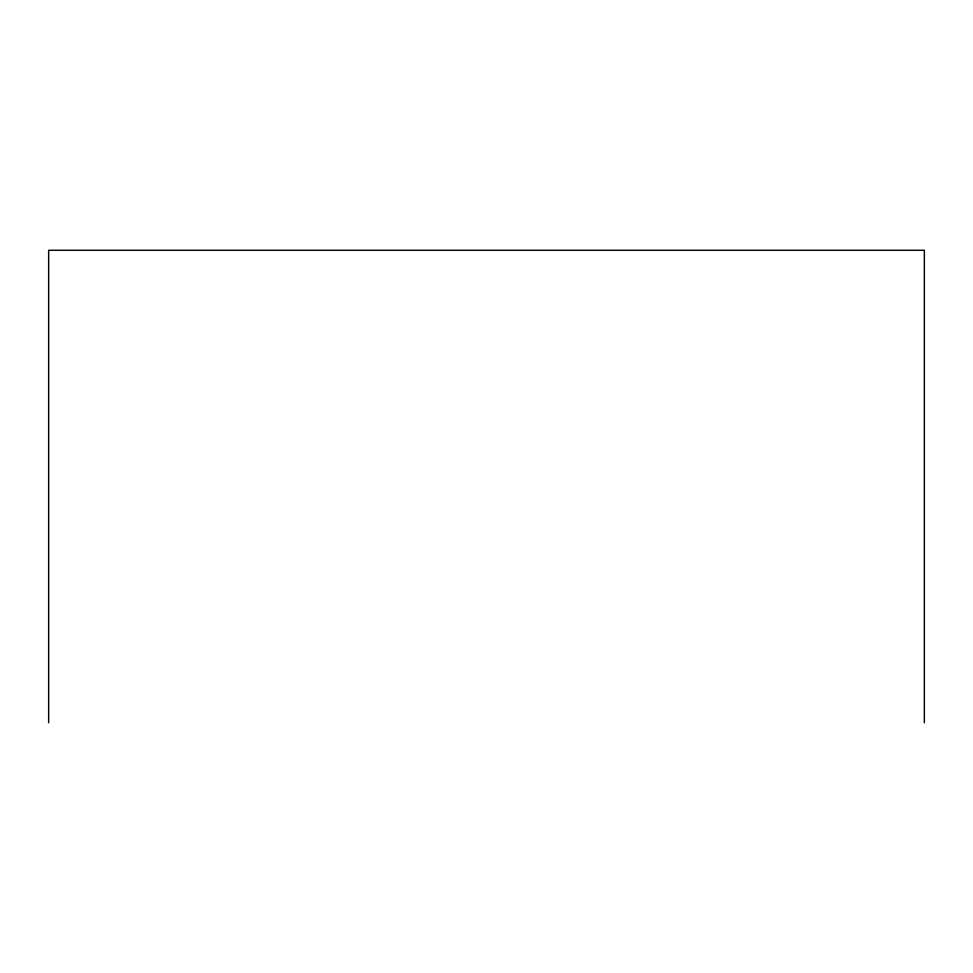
<?xml version="1.0" encoding="UTF-8"?>
<svg xmlns="http://www.w3.org/2000/svg" width="973" height="973" viewBox="0 0 973 973"><rect width="100%" height="100%" fill="white"/><g stroke="black" fill="none" stroke-linecap="round" stroke-linejoin="round"><path stroke-width="1.46" d="M924.35 722.72L924.35 250.28L48.65 250.28L48.65 722.72"/></g></svg>
